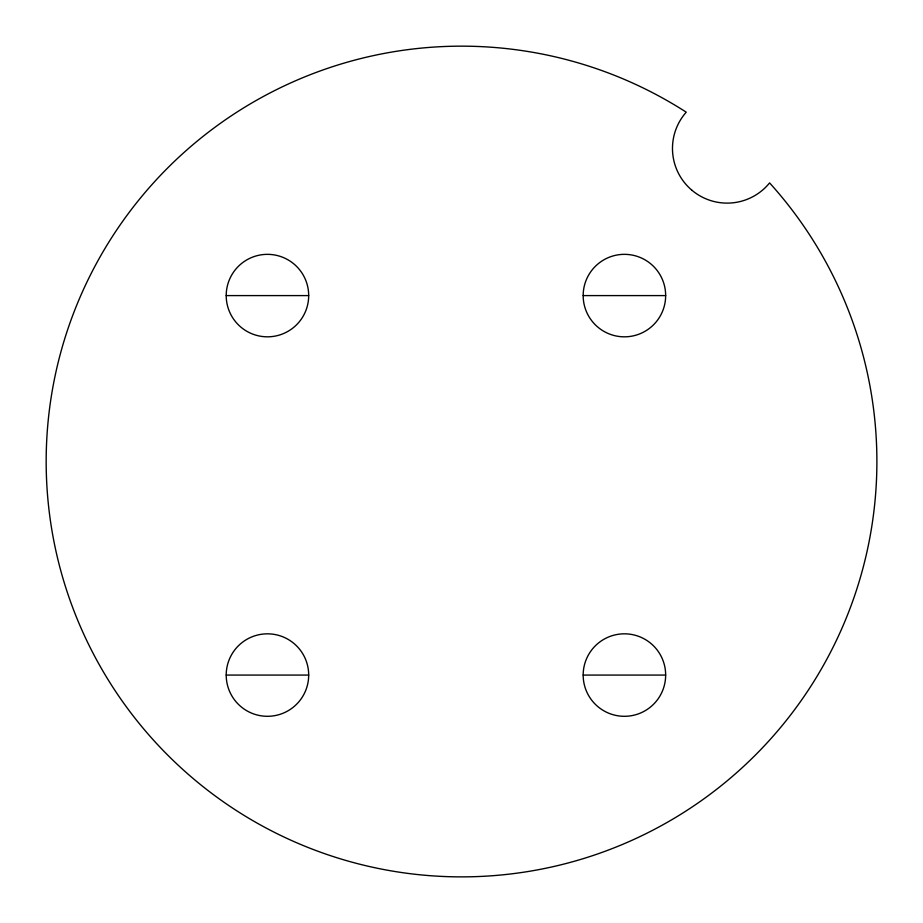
<?xml version="1.0" encoding="UTF-8"?>
<svg xmlns="http://www.w3.org/2000/svg" width="923" height="923" viewBox="0 0 923 923"><rect width="100%" height="100%" fill="white"/><g stroke="black" fill="none" stroke-linecap="round" stroke-linejoin="round"><path stroke-width="1.38" d="M226.216 295.591L308.686 295.591A41.235 41.235 0 0 1 246.833 331.299A41.235 41.235 0 0 1 246.833 259.871A41.235 41.235 0 0 1 308.686 295.591M583.174 295.591L665.656 295.591A41.235 41.235 0 0 1 603.792 331.299A41.235 41.235 0 0 1 603.792 259.871A41.235 41.235 0 0 1 665.656 295.591M226.216 675.071L308.686 675.071A41.235 41.235 0 0 1 246.833 710.779A41.235 41.235 0 0 1 246.833 639.351A41.235 41.235 0 0 1 308.686 675.071M583.174 675.071L665.656 675.071A41.235 41.235 0 0 1 603.792 710.779A41.235 41.235 0 0 1 603.792 639.351A41.235 41.235 0 0 1 665.656 675.071M691.789 190.138A54.665 54.665 0 0 0 769.597 182.904A415.373 415.373 0 0 1 584.121 858.378A415.373 415.373 0 0 1 50.004 405.197A415.373 415.373 0 0 1 686.239 112.179A54.665 54.665 0 0 0 691.789 190.138"/></g></svg>
